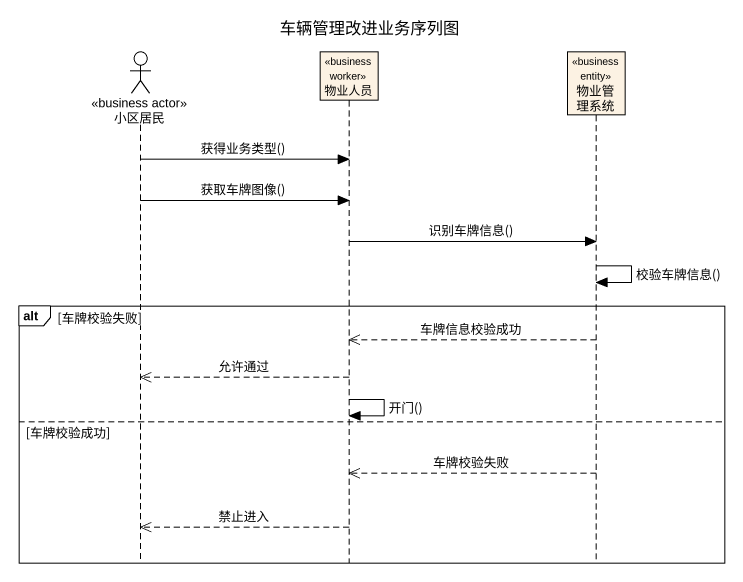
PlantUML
@startuml
title 车辆管理改进业务序列图
hide footbox
actor 小区居民 <<business actor>>
participant 物业人员 <<business worker>>
participant 物业管理系统 <<business entity>>

小区居民 -> 物业人员 : 获得业务类型()
小区居民 -> 物业人员 : 获取车牌图像()
物业人员 -> 物业管理系统 : 识别车牌信息()
物业管理系统 -> 物业管理系统 : 校验车牌信息()
alt 车牌校验失败
  物业管理系统 -->> 物业人员 : 车牌信息校验成功
  物业人员 -->> 小区居民 : 允许通过
  物业人员 -> 物业人员 : 开门()
else 车牌校验成功
  物业管理系统 -->> 物业人员 : 车牌校验失败
  物业人员 -->> 小区居民 : 禁止进入
end
@enduml
